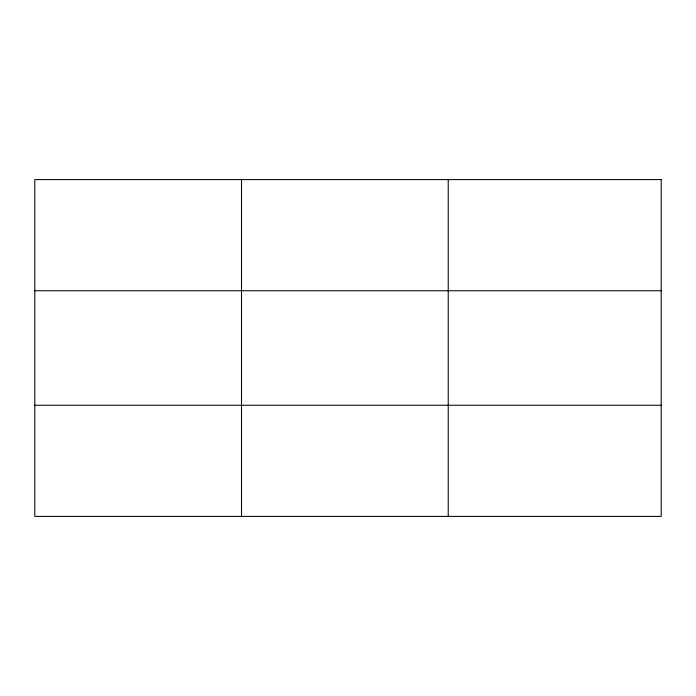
<?xml version="1.0" encoding="UTF-8"?>
<svg xmlns="http://www.w3.org/2000/svg" width="696" height="696" viewBox="0 0 696 696"><rect width="100%" height="100%" fill="white"/><g stroke="black" fill="none" stroke-linecap="round" stroke-linejoin="round"><path stroke-width="1.04" d="M241.512 516.406L241.512 179.594M448.224 516.406L448.224 179.594M34.8 290.745L661.2 290.745M34.8 405.255L661.2 405.255M661.2 179.594L661.2 516.406L34.8 516.406L34.8 179.594L661.2 179.594"/></g></svg>
